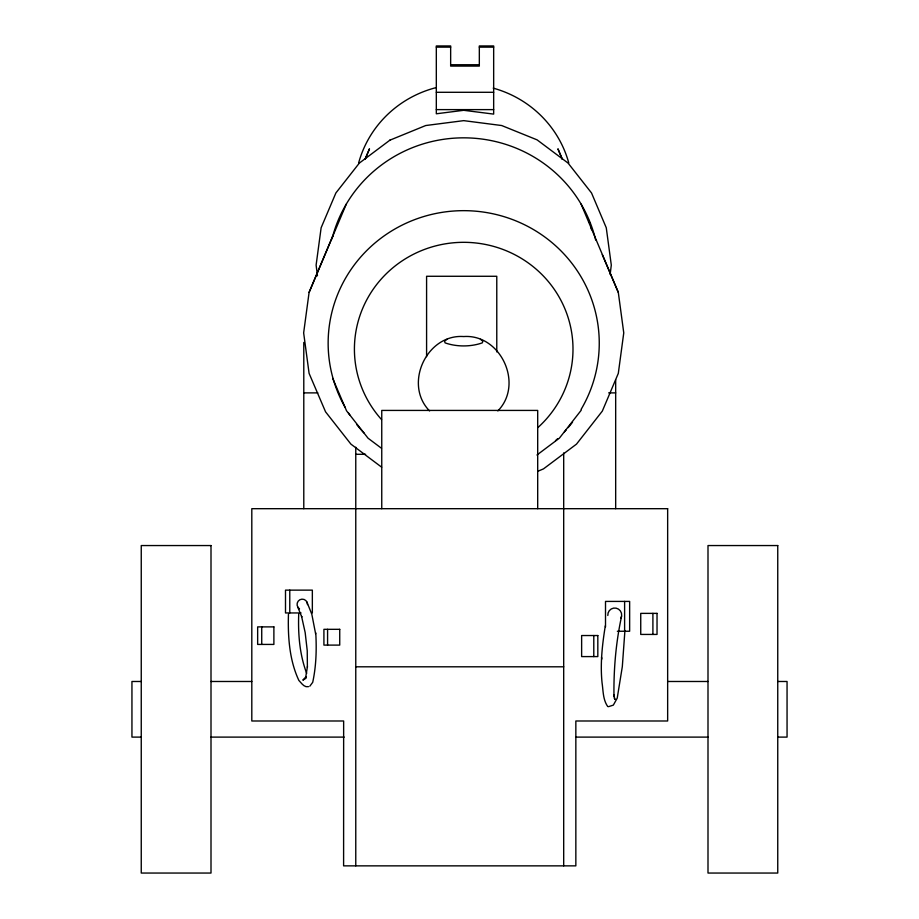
<?xml version="1.0" encoding="UTF-8"?>
<svg xmlns="http://www.w3.org/2000/svg" width="919" height="919" viewBox="0 0 919 919"><rect width="100%" height="100%" fill="white"/><g stroke="black" fill="none" stroke-linecap="round" stroke-linejoin="round"><path stroke-width="1.38" d="M288.451 614.214C287.808 636.511 289.301 660.072 298.882 680.462C301.501 683.07 304.051 687.653 308.462 686.665M298.732 613.628C297.974 633.731 299.537 654.408 306.682 673.363M605.322 625.782C602.278 644.656 600.096 663.794 602.071 682.897C603.266 690.904 602.887 699.704 607.758 706.573M624.931 630.468L622.312 666.7L617.223 698.141L613.341 705.114L608.493 706.677M332.758 236.045L309.094 292.403L303.649 332.896L309.094 373.39L325.556 411.827L350.909 444.118L381.661 467.185M610.147 274.413L611.296 265.097L606.264 227.763L591.526 192.967L568.068 163.088L537.087 139.86L501.694 125.535L463.704 120.642L425.715 125.535L389.909 140.17M307.44 666.551L305.659 677.544L306.119 676.602L302.868 680.163L306.05 678.222M315.608 633.777L311.828 614.271L306.877 601.945M621.543 616.442C615.891 642.565 613.593 669.469 613.972 696.177L613.731 694.798L614.949 699.439L614.202 697.981M346.302 204.087L309.094 292.403M365.096 159.297L369.495 148.809L365.142 159.067M601.543 657.108L601.853 659.026M581.21 410.23L559.361 438.191L536.949 455.008M497.845 410.919C524.106 384.153 500.66 333.873 463.704 336.549C426.749 333.873 403.292 384.153 429.564 410.919M309.818 686.206L312.713 682.312C316.216 666.114 316.71 649.388 315.757 632.869M390.311 139.86L359.34 163.088L335.883 192.967L321.133 227.763L316.113 265.097L317.446 275.792M446.967 339.295L444.589 341.167L445.049 342.867C456.663 346.957 470.712 346.945 482.337 342.856L482.797 341.167L480.407 339.283M537.764 471.286L543.462 468.897L576.5 444.118L602.313 411.115L618.303 373.39L623.76 332.896L618.303 292.403L581.095 204.087M436.318 47.133L450.655 47.133M479.327 47.133L493.664 47.133M450.655 64.744L479.327 64.744M436.318 92.291L493.664 92.291M436.318 109.614L493.664 109.614M303.787 392.884L317.836 392.884M608.642 392.884L615.673 392.884M355.768 454.296L365.601 454.296M301.064 612.95L285.499 612.95L285.499 590.136L312.345 590.136L312.345 612.95M617.361 631.25L629.641 631.25L629.641 601.417L605.506 601.417L605.506 626.988M355.768 666.803L563.692 666.803M141.25 681.484L131.945 681.484L131.945 737.107L141.25 737.107M211.002 681.484L251.806 681.484M667.654 681.484L707.998 681.484M777.75 681.484L787.055 681.484L787.055 737.107L777.75 737.107M211.002 737.107L344.2 737.107M576.224 737.107L707.998 737.107M381.488 448.277L368.037 438.191L346.543 410.804L332.644 378.249M562.256 159.067L557.913 148.809L562.313 159.297M602.313 254.678L618.303 292.403M297.676 606.873L301.8 617.04L301.57 616.373L305.165 632.536L307.245 650.767L307.383 667.263M652.904 613.375L652.904 634.432M624.61 601.417L624.61 631.25M615.673 379.823L615.673 508.689M593.789 635.534L593.789 656.591M563.692 452.929L563.692 865.859M537.695 508.689L537.695 410.425L381.753 410.425L381.753 508.689M496.777 351.92L496.777 276.274L426.588 276.274L426.588 356.664M355.768 447.208L355.768 865.859M327.578 629.32L327.578 645.104M303.787 342.431L303.787 508.689M289.772 590.136L289.772 612.95M261.731 626.884L261.731 644.426M607.804 615.466A7.019 6.95 -90 0 1 616.132 608.16A7.019 6.95 -90 0 1 620.957 618.177M344.924 407.014A135.552 132.497 0 0 1 465.106 210.669A135.552 132.497 0 0 1 581.095 409.403M572.537 422.143A135.552 132.497 0 0 1 568.137 427.634M566.299 429.759A135.552 132.497 0 0 1 564.415 431.838M557.546 438.777A135.552 132.497 0 0 1 555.49 440.661M363.947 432.872A135.552 132.497 0 0 1 356.595 424.371M349.99 415.285A135.552 132.497 0 0 1 348.473 412.953M381.557 419.592A109.292 106.822 0 0 1 390.908 269.462A109.292 106.822 0 0 1 544.576 277.285A109.292 106.822 0 0 1 537.914 427.553M299.514 608.872A5.261 5.204 -90 0 1 299.835 599.762A5.261 5.204 -90 0 1 307.486 604.599M332.058 238.71A135.552 132.497 0 0 1 464.405 137.839A135.552 132.497 0 0 1 595.673 240.043M588.838 220.365A131.647 128.683 0 0 1 589.688 223.03M590.871 227.05A131.647 128.683 0 0 1 591.572 229.75M358.628 162.95A108.787 106.328 0 0 1 435.549 87.764M493.216 88.132A108.787 106.328 0 0 1 568.781 162.95M463.704 110.303L436.318 113.784L436.318 45.95L450.655 45.95L450.655 66.088L479.327 66.088L479.327 45.95L493.664 45.95L493.664 114.105L463.704 110.303M667.654 508.689L251.806 508.689L251.806 720.99L343.649 720.99L343.603 865.859L575.845 865.859L575.845 720.99L667.654 720.99L667.654 508.689M211.002 545.553L141.25 545.553L141.25 873.05L211.002 873.05L211.002 545.553M777.75 545.553L707.998 545.553L707.998 873.05L777.75 873.05L777.75 545.553M657.028 613.375L640.738 613.375L640.738 634.432L657.028 634.432L657.028 613.375M273.885 626.884L257.653 626.884L257.653 644.426L273.885 644.426L273.885 626.884M339.731 629.32L323.913 629.32L323.913 645.104L339.731 645.104L339.731 629.32M597.821 635.534L581.635 635.534L581.635 656.591L597.821 656.591L597.821 635.534"/></g></svg>
